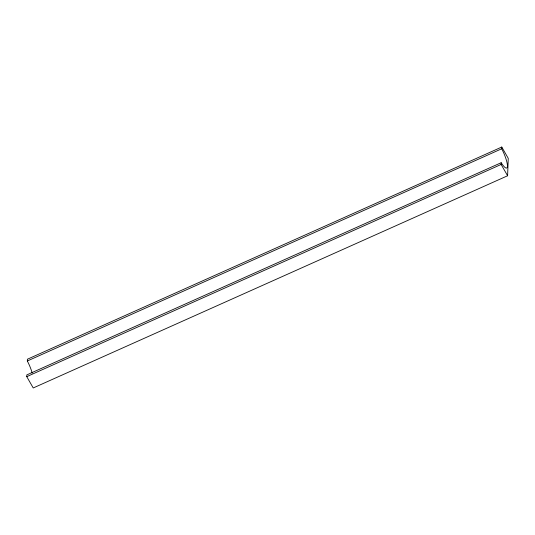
<?xml version="1.0" encoding="UTF-8"?>
<svg xmlns="http://www.w3.org/2000/svg" width="535" height="535" viewBox="0 0 535 535"><rect width="100%" height="100%" fill="white"/><g stroke="black" fill="none" stroke-linecap="round" stroke-linejoin="round"><path stroke-width="0.8" d="M501.77 147.038L508.25 158.347L507.608 175.768L33.23 387.962L26.75 376.653L26.817 374.908L501.195 162.714A15.401 3.411 65.9 0 0 507.441 166.211A15.401 3.411 65.9 0 0 501.71 148.777L501.77 147.038L27.392 359.232L27.332 360.978A15.401 3.411 65.9 0 1 32.22 373.116M507.608 175.768L501.128 164.452L501.195 162.714M27.332 360.978L501.71 148.777M26.75 376.653L501.128 164.452"/></g></svg>
